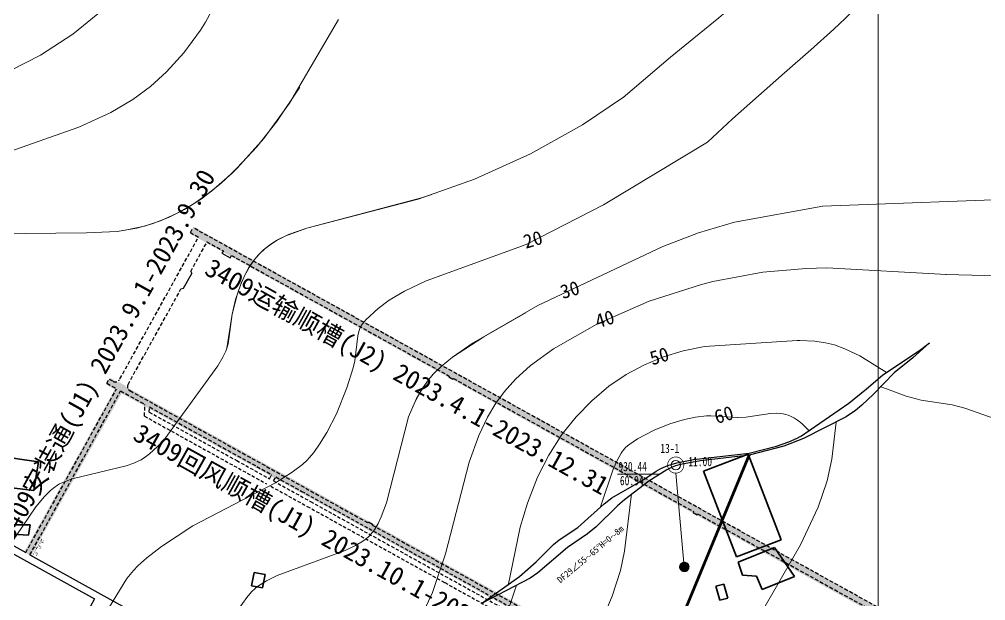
# Model space of a CAD drawing. Header units: inches. Extents: x 36473197 to 36486087, y 3899343 to 3911260.
# Drawn here: x 36479077 to 36480115, y 3907114 to 3907738 of the extents above; entities that cross this region are included whole.
import ezdxf

# ---------------------------------------------------------------- set-up
doc = ezdxf.new("R2010")
doc.units = ezdxf.units.IN
doc.header["$MEASUREMENT"] = 0
for name, pattern in [('ACAD_ISO02W100', [15, 12, -3]), ('厚煤层人工分层2_1', [0.005, 0.002, -0.001, 0.002]), ('虚线', [0.0045, 0.00175, -0.001, 0.00175])]:
    doc.linetypes.add(name, pattern=pattern)
doc.layers.get('0').update_dxf_attribs({"lineweight": 0})
doc.layers.get('Defpoints').update_dxf_attribs({"lineweight": 0})
doc.layers.add('0，2022年3季度接续', color=3, linetype='Continuous')
doc.layers.add('0，2022年4季度接续', color=40, linetype='ACAD_ISO02W100')
for name, color, linetype, lineweight in [('4煤底板等值线', 7, 'Continuous', 0), ('七盘区布置', 7, 'Continuous', 0), ('向北背斜轴', 7, 'Continuous', 0), ('四盘区辅运巷', 7, 'Continuous', 0), ('居民地', 7, 'Continuous', 0), ('巷道注记', 7, 'Continuous', 0), ('经纬网', 7, 'Continuous', 0), ('西区开拓设计', 7, 'Continuous', 0), ('钻孔', 7, 'Continuous', 0), ('钻孔变量', 7, 'Continuous', 0)]:
    doc.layers.add(name, color=color, linetype=linetype, lineweight=lineweight)
doc.layers.add('断层', color=9, linetype='Continuous', lineweight=0, true_color=0x808080)
doc.styles.add('仿宋', font='simfang.ttf')
doc.styles.add('宋体', font='SIMSUN.TTC')
doc.styles.add('新宋体', font='SIMSUN.TTC')
doc.linetypes.add('FAULT_DOWN', pattern='A,0.6,-0.073552,[7,西北矿业高家堡煤矿2022年采掘接续图(2022.8.14).shx,S=0.000204765,R=0,X=0,Y=0.014676],-0.026448', length=0.7)
doc.linetypes.add('FAULT_UP', pattern='A,0.6,-0.054857,[8,西北矿业高家堡煤矿2022年采掘接续图(2022.8.14).shx,S=0.000104656,R=0,X=0,Y=-0.007105],-0.045143', length=0.7)
doc.linetypes.add('断层上盘', pattern='A,0.01,-0.00215,[5,西北矿业高家堡煤矿2022年采掘接续图(2022.8.14).shx,S=3.07087e-07,R=0,X=0,Y=0],-0.00185,0.01', length=0.024)
doc.linetypes.add('断层下盘', pattern='A,0.01,-0.002,[1,西北矿业高家堡煤矿2022年采掘接续图(2022.8.14).shx,S=5.56693e-06,R=0,X=0,Y=0],0,[2,西北矿业高家堡煤矿2022年采掘接续图(2022.8.14).shx,S=5.56693e-06,R=0,X=0,Y=0],0,[3,西北矿业高家堡煤矿2022年采掘接续图(2022.8.14).shx,S=5.56693e-06,R=0,X=0,Y=0],0,[4,西北矿业高家堡煤矿2022年采掘接续图(2022.8.14).shx,S=5.56693e-06,R=0,X=0,Y=0],-0.002,0.01', length=0.024)
doc.dimstyles.get("Standard").update_dxf_attribs({"dimtxt": 30, "dimasz": 20, "dimexe": 0.18, "dimexo": 0.0625, "dimgap": 0.09, "dimtad": 1, "dimdec": 0, "dimzin": 0, "dimdsep": 46, "dimtxsty": '仿宋', "dimcen": 0.09, "dimclrd": 150, "dimclre": 150, "dimadec": 0, "dimazin": 0, "dimtfac": 1, "dimtdec": 0, "dimtofl": 0, "dimtmove": 0, "dimatfit": 3, "dimfxl": 1, "dimtolj": 1, "dimtzin": 0, "dimlwd": 0, "dimarcsym": 0})

# ---------------------------------------------------------------- blocks, each defined once
blk = doc.blocks.new('变坡点5_1')
at = {"true_color": 0xff0000}
for points in [[(2.6, -1.6), (-0.1, -0.1), (0.1, 0.1), (2.7, -1.3)], [(7.1, 6.4), (2.8, -1.5), (2.5, -1.4), (6.8, 6.5)], [(7.5, 6.2), (8.4, 9.1), (6.4, 6.7)], [(6.4, 6.7), (7.5, 6.2)]]:
    blk.add_hatch(color=1, dxfattribs=at).paths.add_polyline_path(points, flags=17)
blk = doc.blocks.new('*D204')
at = {"layer": 'Defpoints', "color": 0, "transparency": 16777216}
for p in [(36476925.5, 3911082.4), (36486060.1, 3904950), (36485936.1, 3904772.9)]:
    blk.add_point(p, dxfattribs=at)
at = {"layer": '四盘区辅运巷', "color": 150, "lineweight": -2, "transparency": 16777216}
for p, q in [((36476925.6, 3911082.4), (36477049.7, 3911259.7)), ((36485936.1, 3904772.9), (36486060.3, 3904950.2))]:
    blk.add_line(p, q, dxfattribs=at)
at = {"layer": '四盘区辅运巷', "color": 150, "lineweight": 0, "transparency": 16777216}
blk.add_line((36477066, 3911248.1), (36486043.8, 3904961.5), dxfattribs=at)
at = {"layer": '四盘区辅运巷', "color": 150, "transparency": 16777216}
for points in [[(36477067.9, 3911250.8), (36477064, 3911245.3), (36477049.6, 3911259.5)], [(36486045.7, 3904964.2), (36486041.9, 3904958.8), (36486060.1, 3904950)]]:
    blk.add_solid(points, dxfattribs=at)
at = {"layer": '四盘区辅运巷', "color": 0, "transparency": 16777216, "insert": (36481563.6, 3908117.3), "char_height": 30, "attachment_point": 5, "rotation": 324.9991, "style": '仿宋'}
blk.add_mtext('\\A1;1100', dxfattribs=at)

msp = doc.modelspace()

# ---------------------------------------------------------------- hatches: boundary and pattern name
at = {"layer": '钻孔变量'}
msp.add_hatch(color=7, dxfattribs=at).paths.add_polyline_path([(36479786.7, 3907149.8), (36479786.7, 3907149.3), (36479786.8, 3907148.9), (36479786.9, 3907148.5), (36479787, 3907148.1), (36479787.2, 3907147.7), (36479787.4, 3907147.3), (36479787.6, 3907146.9), (36479787.9, 3907146.6), (36479788.2, 3907146.2), (36479788.5, 3907145.9), (36479788.9, 3907145.7), (36479789.2, 3907145.4), (36479789.6, 3907145.2), (36479790, 3907145.1), (36479790.4, 3907144.9), (36479790.9, 3907144.8), (36479791.3, 3907144.8), (36479791.7, 3907144.8), (36479792.2, 3907144.8), (36479792.6, 3907144.8), (36479793, 3907144.9), (36479793.5, 3907145.1), (36479793.9, 3907145.2), (36479794.3, 3907145.4), (36479794.6, 3907145.7), (36479795, 3907145.9), (36479795.3, 3907146.2), (36479795.6, 3907146.6), (36479795.9, 3907146.9), (36479796.1, 3907147.3), (36479796.3, 3907147.7), (36479796.5, 3907148.1), (36479796.6, 3907148.5), (36479796.7, 3907148.9), (36479796.7, 3907149.3), (36479796.8, 3907149.8), (36479796.8, 3907149.8), (36479796.7, 3907150.2), (36479796.7, 3907150.7), (36479796.6, 3907151.1), (36479796.5, 3907151.5), (36479796.3, 3907151.9), (36479796.1, 3907152.3), (36479795.9, 3907152.7), (36479795.6, 3907153), (36479795.3, 3907153.3), (36479795, 3907153.6), (36479794.6, 3907153.9), (36479794.3, 3907154.1), (36479793.9, 3907154.3), (36479793.5, 3907154.5), (36479793, 3907154.6), (36479792.6, 3907154.7), (36479792.2, 3907154.8), (36479791.7, 3907154.8), (36479791.3, 3907154.8), (36479790.9, 3907154.7), (36479790.4, 3907154.6), (36479790, 3907154.5), (36479789.6, 3907154.3), (36479789.2, 3907154.1), (36479788.9, 3907153.9), (36479788.5, 3907153.6), (36479788.2, 3907153.3), (36479787.9, 3907153), (36479787.6, 3907152.7), (36479787.4, 3907152.3), (36479787.2, 3907151.9), (36479787, 3907151.5), (36479786.9, 3907151.1), (36479786.8, 3907150.7), (36479786.7, 3907150.2)], flags=17)

# ---------------------------------------------------------------- linework, layer by layer
at = {"layer": '0，2022年3季度接续', "color": 2, "linetype": 'ACAD_ISO02W100', "ltscale": 5, "const_width": 8.46}
for points in [[(36479262.6, 3907511.5), (36480167.4, 3907008.8)], [(36479172.7, 3907349.2), (36479697.5, 3907058.3)]]:
    msp.add_lwpolyline(points, dxfattribs=at)
at = {"layer": '0，2022年4季度接续', "color": 3, "linetype": 'ACAD_ISO02W100', "ltscale": 5, "const_width": 8.46}
msp.add_lwpolyline([(36479086.4, 3907163.7), (36479188.1, 3907346.3)], dxfattribs=at)
at = {"layer": '4煤底板等值线', "color": 7, "linetype": 'Continuous', "lineweight": 0, "flags": 128}
for points in [[(36479726.1, 3907654.1), (36479776.7, 3907697.2), (36479828.7, 3907739.7), (36479853.9, 3907761.5), (36479866.2, 3907772.6), (36479878.2, 3907784), (36479889.8, 3907795.7), (36479900.9, 3907807.7), (36479906.3, 3907813.9), (36479911.5, 3907820.2), (36479921.3, 3907833.2), (36479925.9, 3907840.1), (36479930.2, 3907847.3), (36479938.2, 3907861.9), (36479945.6, 3907877.1), (36479952.3, 3907892.5), (36479958.4, 3907908.3), (36479963.7, 3907924.4), (36479966.1, 3907932.5), (36479968.4, 3907940.6), (36479972, 3907957), (36479931.6, 3908100.1)], [(36479816.7, 3907605.9), (36479843.6, 3907631.1), (36479871.4, 3907655.7), (36479899.4, 3907680.3), (36479927.5, 3907705), (36479952.3, 3907727.4), (36479964.5, 3907738.8), (36479976.4, 3907750.5), (36479987.9, 3907762.4), (36479998.9, 3907774.6), (36480004.3, 3907780.9), (36480009.4, 3907787.3), (36480019.1, 3907800.5), (36480022.7, 3907806.1), (36480026.2, 3907811.9), (36480032.6, 3907823.8), (36480038.5, 3907836), (36480044.1, 3907848.4), (36480049.2, 3907861), (36480054, 3907873.8), (36480093.9, 3908000)], [(36479235.6, 3907867.2), (36479225.2, 3907833.8), (36479216.1, 3907813.1), (36479209.1, 3907800.2), (36479197.1, 3907782.1), (36479181.9, 3907763.7), (36479161.8, 3907743.7), (36479134.8, 3907721.9), (36479100.2, 3907699.5), (36479052.9, 3907675.6), (36478846.4, 3907601.1), (36478742.3, 3907549.6), (36478628.4, 3907480.5)], [(36478731.6, 3907423.4), (36478798.3, 3907477.7), (36478844.8, 3907507.9), (36478892.4, 3907532.8), (36478908.6, 3907540.2), (36479141.4, 3907622.1), (36479175.8, 3907638), (36479199.4, 3907651.9), (36479218.2, 3907665.7), (36479235.6, 3907681.5), (36479254, 3907702.1), (36479271.9, 3907726.3), (36479277.4, 3907734.7), (36479317.8, 3907809.7)], [(36479420.2, 3907737.9), (36479367.8, 3907647.7), (36479340, 3907609.8), (36479311.7, 3907578.4), (36479293.9, 3907561.7), (36479273, 3907545.2), (36479254.8, 3907533.7), (36479237.8, 3907525.1), (36479220.1, 3907518.3), (36479203.6, 3907513.8), (36479182.6, 3907510.2), (36479149.7, 3907508.5), (36479050.5, 3907507.7), (36479027, 3907504.9), (36479010, 3907501.3), (36478995.4, 3907496.7), (36478979.7, 3907490), (36478961.3, 3907479.7), (36478940.5, 3907465.1), (36478913.3, 3907441.2), (36478843.3, 3907361.5)], [(36479626.4, 3907593.6), (36479682.5, 3907624.7), (36479727.6, 3907655.2)], [(36479816.7, 3907605.9), (36479704.9, 3907538.6)], [(36479300.4, 3907384.9), (36479306.1, 3907421.4), (36479311.4, 3907442), (36479316.2, 3907455.6), (36479321, 3907465.8), (36479325.3, 3907473.1), (36479330.1, 3907479.9), (36479335.4, 3907486), (36479341.3, 3907491.6), (36479347.8, 3907496.5), (36479354.9, 3907501), (36479366.6, 3907506.7), (36479386.2, 3907513.8), (36479505.9, 3907544.9), (36479566.3, 3907566.4), (36479626.4, 3907593.6)], [(36479621.7, 3907496.2), (36479704.9, 3907538.6)], [(36479768.6, 3907494), (36479806.8, 3907508.6), (36479845.7, 3907520), (36479940.6, 3907537.2)], [(36479940.2, 3907537.2), (36480171.7, 3907545.9), (36480258.8, 3907539.8), (36480287.5, 3907535.7), (36480412.3, 3907507.7)], [(36479621.7, 3907496.2), (36479514.5, 3907457.1), (36479491.3, 3907446.1), (36479474.8, 3907436.2), (36479462.8, 3907427.3), (36479449.7, 3907415.1), (36479446.4, 3907411.4), (36479445, 3907409.5), (36479444.6, 3907408.9), (36479444, 3907407.8), (36479443.1, 3907405.7), (36479442.1, 3907402.5), (36479441, 3907397.9), (36479437.8, 3907371.2), (36479436.2, 3907363.8), (36479429.4, 3907342.1), (36479418, 3907314.1), (36479407.8, 3907294.1), (36479400, 3907281.6), (36479393.7, 3907272.7), (36479389, 3907267.2), (36479386.6, 3907264.6), (36479381.5, 3907259.9), (36479370.5, 3907251.4), (36479352.6, 3907240.1), (36479264, 3907193.8), (36479230.1, 3907171.8), (36479214.4, 3907159.7), (36479204.6, 3907150.8), (36479200, 3907146.1), (36479193, 3907137.5), (36479151.9, 3907069.9)], [(36479495.5, 3907311), (36479504.2, 3907330.7), (36479510.9, 3907342.2), (36479515.9, 3907349.4), (36479522.1, 3907356.9), (36479530.5, 3907365.2), (36479542.9, 3907375.2), (36479564.8, 3907390.4), (36479634.5, 3907430.5), (36479768.6, 3907494)], [(36479822.5, 3907456.2), (36479876.1, 3907466.3), (36479922.4, 3907470.4), (36479944.9, 3907470.9), (36480073.2, 3907463.7)], [(36480072.6, 3907463.8), (36480226.1, 3907460), (36480318.6, 3907447.8), (36480439, 3907422.1)], [(36479457.1, 3907021.2), (36479495.3, 3907073.3), (36479510.5, 3907098.9), (36479521.3, 3907122.2), (36479535.1, 3907163.7), (36479560.6, 3907262.4), (36479570.9, 3907290.9), (36479580.2, 3907310.6), (36479589.3, 3907325.7), (36479598.6, 3907338.2), (36479610.4, 3907351.4), (36479626.6, 3907366), (36479651.2, 3907384), (36479697.7, 3907410.4), (36479754, 3907435.1), (36479810.1, 3907453.1), (36479822.5, 3907456.2)], [(36479312.5, 3907103.9), (36479321.8, 3907117), (36479327, 3907122.9), (36479330.8, 3907126.6), (36479332.7, 3907128.3), (36479336, 3907130.7), (36479343.1, 3907135), (36479354.5, 3907140.5), (36479427.4, 3907167.4), (36479438.4, 3907172.7), (36479445.2, 3907176.7), (36479449.9, 3907180.1), (36479452.8, 3907182.5), (36479454.2, 3907183.8), (36479456.6, 3907186.7), (36479458.8, 3907189.8), (36479462.8, 3907196.4), (36479466.2, 3907203.5), (36479471.9, 3907218.7), (36479495.5, 3907311), (36479502.7, 3907327.6), (36479509.3, 3907339.7), (36479515.9, 3907349.4), (36479522.1, 3907356.9), (36479530.5, 3907365.2), (36479542.9, 3907375.2), (36479576.3, 3907396.8), (36479621.9, 3907423.2)], [(36479602.5, 3907129.7), (36479615.5, 3907192.5), (36479623.1, 3907218.4), (36479634.1, 3907246.3), (36479646.2, 3907270), (36479660.3, 3907291.9), (36479675.6, 3907311.1), (36479692.3, 3907328.3), (36479710.7, 3907343.8), (36479729.4, 3907356.5), (36479748.8, 3907367), (36479769.2, 3907375.5), (36479790.3, 3907381.9), (36479813.4, 3907386.4), (36479913, 3907392.8)], [(36479913, 3907392.8), (36479913.2, 3907392.8), (36479915.9, 3907392.9), (36479931.8, 3907392.2), (36479943.4, 3907390.5), (36479952.9, 3907388.2), (36479964, 3907384.2), (36479980.2, 3907376.4), (36480009.6, 3907358.4)], [(36480136.7, 3907304.9), (36480093.1, 3907320.4), (36480079.5, 3907323.8), (36480046.2, 3907328.8), (36480029.9, 3907333.1), (36480002.2, 3907343.4)], [(36479701.7, 3907214.5), (36479715.4, 3907254.7), (36479719.6, 3907264.2), (36479723.8, 3907272), (36479725.3, 3907274.2), (36479727, 3907276.3), (36479729, 3907278.3), (36479732.2, 3907281.1), (36479741.5, 3907287.2), (36479759.4, 3907296.6), (36479776.3, 3907303.6), (36479791.9, 3907308.3), (36479803.7, 3907310.7), (36479815.7, 3907311.9), (36479820.1, 3907312), (36479848.5, 3907310.3), (36479849, 3907310.3), (36479857.7, 3907310.8), (36479884.3, 3907314.6), (36479890.2, 3907314.8), (36479894, 3907314.7), (36479897.8, 3907314.2), (36479900.9, 3907313.5), (36479903.1, 3907312.8), (36479906.5, 3907311.3), (36479909.9, 3907309.5), (36479913.1, 3907307.4), (36479917.8, 3907303.7), (36479925.8, 3907295.9)], [(36479954.9, 3907305.4), (36479950.3, 3907265.6), (36479945, 3907242.3), (36479935.3, 3907213.8), (36479916.6, 3907173.7), (36479855.7, 3907067.9), (36479842.3, 3907038.6), (36479835.1, 3907017.6), (36479830.9, 3907000.1), (36479828.6, 3906984.2), (36479827.9, 3906968.1), (36479828.9, 3906949.9), (36479831.9, 3906931.8), (36479836.6, 3906914.1), (36479843.1, 3906897.2), (36479851.2, 3906881.1), (36479864.2, 3906861), (36479891.2, 3906827.5), (36479979.4, 3906732.6)], [(36479735, 3907228.2), (36479727.3, 3907166.6), (36479723, 3907146), (36479714.2, 3907118.5), (36479696.5, 3907076.9), (36479672.1, 3907030.9), (36479668.5, 3907025), (36479597.6, 3906943.6)], [(36479611.2, 3907129.3), (36479604.6, 3907109.8), (36479600.5, 3907100.5), (36479595.5, 3907091.7), (36479516, 3906988.9)]]:
    msp.add_lwpolyline(points, dxfattribs=at)
at = {"layer": '4煤底板等值线', "color": 7, "lineweight": 0, "flags": 128}
for points in [[(36479378.6, 3907665), (36479354.1, 3907628.2), (36479332.7, 3907601.1), (36479305.9, 3907572.7), (36479283.7, 3907553.2), (36479264.1, 3907539.3), (36479246.4, 3907529.2), (36479229, 3907521.5), (36479211.9, 3907515.8), (36479193.1, 3907511.7), (36479182.6, 3907510.2), (36479149.7, 3907508.5), (36479050.5, 3907507.7)], [(36479018, 3907101), (36479095.3, 3907214.4), (36479104.5, 3907225.3), (36479111.1, 3907231.9), (36479114.6, 3907234.8), (36479118.4, 3907237.5), (36479120.8, 3907238.9), (36479126, 3907241.3), (36479134.1, 3907244.3), (36479192.1, 3907258.5), (36479200.4, 3907261.3), (36479205.7, 3907263.6), (36479208.2, 3907264.9), (36479213, 3907267.9), (36479217.4, 3907271.3), (36479225.9, 3907279), (36479233.8, 3907287.5), (36479290.7, 3907365.7), (36479296.1, 3907375.1), (36479299.2, 3907381.6), (36479300.4, 3907384.9), (36479301.6, 3907389.3), (36479306.1, 3907421.4), (36479309.8, 3907436.9), (36479314.9, 3907452.3), (36479319.7, 3907463.3), (36479324.1, 3907471.3), (36479328.8, 3907478.2), (36479334, 3907484.5), (36479339.8, 3907490.2), (36479346.1, 3907495.4), (36479353.1, 3907499.9), (36479363.6, 3907505.4), (36479386.2, 3907513.8), (36479509.6, 3907546.1), (36479520.6, 3907549.7)]]:
    msp.add_lwpolyline(points, dxfattribs=at)
at = {"layer": '七盘区布置', "color": 7, "linetype": '厚煤层人工分层2_1', "lineweight": 30, "ltscale": 2000}
for p, q in [((36479261.2, 3907508.9), (36479264.1, 3907514.1)), ((36479261.2, 3907508.9), (36479269.9, 3907504)), ((36480712.5, 3906711.2), (36479264.1, 3907514.1)), ((36479185.6, 3907351.9), (36479269.9, 3907504)), ((36479261.6, 3907467.2), (36479279.1, 3907498.9)), ((36479194.3, 3907345.9), (36479251.1, 3907448.3)), ((36479171.5, 3907347), (36479173.9, 3907351.4)), ((36479088.8, 3907162.8), (36479186.3, 3907338.8)), ((36479125.2, 3907238.8), (36479182, 3907341.2)), ((36479211.9, 3907311.7), (36479212.4, 3907324.4)), ((36479217, 3907316), (36479217.3, 3907321.6)), ((36479346.1, 3907244.5), (36479348.6, 3907248.8)), ((36479350.5, 3907242.1), (36479352.9, 3907246.4)), ((36479084.4, 3907165.2), (36479126.7, 3907241.5))]:
    msp.add_line(p, q, dxfattribs=at)
at = {"layer": '七盘区布置', "color": 7, "linetype": 'Continuous', "lineweight": 30}
for p, q in [((36479253.8, 3907449.2), (36479262.6, 3907464.9)), ((36479261.6, 3907467.2, 0), (36479262.6, 3907464.9, 0))]:
    msp.add_line(p, q, dxfattribs=at)
at = {"layer": '七盘区布置', "color": 7, "linetype": '虚线', "lineweight": 30, "ltscale": 2000}
msp.add_line((36479251.1, 3907448.3), (36479253.8, 3907449.2, 0), dxfattribs=at)
at = {"layer": '七盘区布置', "color": 7, "linetype": '厚煤层人工分层2_1', "lineweight": 30, "ltscale": 2000, "flags": 128}
for points in [[(36479261.2, 3907508.9), (36479269.9, 3907504)], [(36479261.2, 3907508.9), (36479269.9, 3907504)], [(36479261.2, 3907508.9), (36479269.9, 3907504)], [(36479279.1, 3907498.9), (36479296.6, 3907489.2)], [(36479305.3, 3907484.4), (36479539.3, 3907354.7)], [(36479173.9, 3907351.4), (36479178.3, 3907349)], [(36479173.9, 3907351.4), (36479178.3, 3907349)], [(36479543.7, 3907352.2), (36479801.7, 3907209.2)], [(36479171.5, 3907347), (36479182, 3907341.2)], [(36479171.5, 3907347), (36479182, 3907341.2)], [(36479171.5, 3907347), (36479182, 3907341.2)], [(36479186.3, 3907338.8), (36479212.4, 3907324.4)], [(36479196.2, 3907339.1), (36479452, 3907197.2)], [(36479217.3, 3907321.6), (36479348.6, 3907248.8)], [(36479352.9, 3907246.4), (36479380.9, 3907230.9)], [(36479806, 3907206.8), (36480064.1, 3907063.8)], [(36479456.4, 3907194.8), (36479714.4, 3907051.8)]]:
    msp.add_lwpolyline(points, dxfattribs=at)
at = {"layer": '七盘区布置', "color": 7, "linetype": 'Continuous', "lineweight": 30, "flags": 128}
for points in [[(36479296.6, 3907489.2), (36479295.1, 3907486.6), (36479303.9, 3907481.7), (36479305.3, 3907484.4)], [(36479539.3, 3907354.7), (36479538.8, 3907353.8), (36479543.2, 3907351.4), (36479543.7, 3907352.2)], [(36479801.7, 3907209.2), (36479801.2, 3907208.3), (36479805.6, 3907205.9), (36479806, 3907206.8)], [(36479452, 3907197.2), (36479452.5, 3907198.1), (36479456.9, 3907195.7), (36479456.4, 3907194.8)]]:
    msp.add_lwpolyline(points, dxfattribs=at)
at = {"layer": '七盘区布置', "color": 7, "linetype": '虚线', "lineweight": 30, "ltscale": 2000, "flags": 128}
for points in [[(36479211.9, 3907311.7), (36479307.9, 3907258.5)], [(36479217, 3907316), (36479311, 3907264)], [(36479307.9, 3907258.5), (36479343.1, 3907239)], [(36479311, 3907264), (36479346.1, 3907244.5)], [(36479347.5, 3907236.5), (36479386.7, 3907214.8)], [(36479350.5, 3907242.1), (36479390.3, 3907220)], [(36479380.9, 3907230.9), (36480716.5, 3906490.6)]]:
    msp.add_lwpolyline(points, dxfattribs=at)
at = {"layer": '七盘区布置', "color": 30, "linetype": '虚线', "lineweight": 30, "ltscale": 2000, "true_color": 0xff8000, "flags": 128}
for points in [[(36479386.7, 3907214.8), (36479534.5, 3907132.9)], [(36479390.3, 3907220), (36480218.8, 3906760.8)], [(36479534.5, 3907132.9), (36480412.2, 3906646.3)]]:
    msp.add_lwpolyline(points, dxfattribs=at)
at = {"layer": '七盘区布置', "color": 7, "linetype": '厚煤层人工分层2_1', "lineweight": 30, "ltscale": 2000}
for centre, start, end in [((36479180.7, 3907353.4), 241, 330.9991), ((36479198.6, 3907343.4), 150.9991, 241)]:
    msp.add_arc(centre, 5, start, end, dxfattribs=at)
at = {"layer": '向北背斜轴', "color": 1, "lineweight": 100, "true_color": 0xff0000, "flags": 128}
msp.add_lwpolyline([(36479672.3, 3906089.5), (36479726, 3906127.8), (36479737.1, 3906137.2), (36479743.1, 3906143.4), (36479746.6, 3906147.7), (36479748.6, 3906150.8), (36479752, 3906157.2), (36479756.2, 3906167.4), (36479760.5, 3906181.8), (36479764.8, 3906204.6), (36479767.5, 3906236.3), (36479766.7, 3906295.5), (36479743.7, 3906483.4), (36479753.2, 3906939.5), (36479759.8, 3906999), (36479765.4, 3907028.2), (36479774.4, 3907059.2), (36479861.8, 3907270.5)], dxfattribs=at)
at = {"layer": '居民地', "color": 254, "linetype": 'Continuous', "lineweight": 35, "true_color": 0xd7d7d7}
for p, q in [((36479026.9, 3907273, 0.2), (36479097.9, 3907262.8, 0.2)), ((36479812.3, 3907252.8), (36479860.4, 3907271)), ((36479895.7, 3907178.9), (36479860.4, 3907271)), ((36479097.9, 3907262.8, 0.2), (36479092.9, 3907231.7, 0.2)), ((36479812.3, 3907252.8), (36479847.6, 3907160.7)), ((36479092.9, 3907231.7, 0.2), (36479060.4, 3907235.8, 0.2)), ((36479060.4, 3907195, 0.2), (36479089, 3907195, 0.2)), ((36479089, 3907195, 0.2), (36479087.4, 3907184, 0.2)), ((36479087.4, 3907184, 0.2), (36479037.9, 3907187.2, 0.2)), ((36479847.6, 3907160.7), (36479895.7, 3907178.9)), ((36479849.5, 3907155), (36479888.6, 3907170.6)), ((36479888.6, 3907170.6), (36479910, 3907139.5)), ((36479854.2, 3907140.9), (36479849.5, 3907155)), ((36479329.7, 3907143.8), (36479326.9, 3907129.5)), ((36479329.7, 3907143.8), (36479326.9, 3907129.5)), ((36479329.7, 3907143.8), (36479341.5, 3907141.8)), ((36479341.5, 3907141.8), (36479338.7, 3907127.5)), ((36479825.5, 3907129.1), (36479834.1, 3907131.4)), ((36479834.1, 3907131.4), (36479838.3, 3907116.4)), ((36479869.2, 3907139.7), (36479854.2, 3907140.9)), ((36479875.4, 3907125.4), (36479869.2, 3907139.7)), ((36479910, 3907139.5), (36479875.4, 3907125.4)), ((36479326.9, 3907129.5), (36479338.7, 3907127.5)), ((36479829.7, 3907114.1), (36479825.5, 3907129.1)), ((36479829.7, 3907114.1), (36479838.3, 3907116.4))]:
    msp.add_line(p, q, dxfattribs=at)
at = {"layer": '断层', "color": 1, "linetype": 'FAULT_DOWN', "lineweight": 30, "ltscale": 50, "true_color": 0xff0000, "flags": 128}
for points in [[(36479987.3, 3907340.9), (36480004.6, 3907355.6), (36480045.6, 3907383.3), (36480055, 3907390.6)], [(36479861.2, 3907272.1), (36479890.8, 3907279.4), (36479904, 3907284), (36479913, 3907288.1), (36479916.3, 3907289.9)]]:
    msp.add_lwpolyline(points, dxfattribs=at)
at = {"layer": '断层', "color": 1, "linetype": 'FAULT_UP', "lineweight": 30, "ltscale": 50, "true_color": 0xff0000, "flags": 128}
for points in [[(36480055, 3907390.6), (36480037.3, 3907374.3), (36480017, 3907358.1), (36479994.9, 3907335.5)], [(36479919.6, 3907287.6), (36479898.6, 3907279.5), (36479861.4, 3907269.9)]]:
    msp.add_lwpolyline(points, dxfattribs=at)
at = {"layer": '断层', "color": 1, "linetype": '断层下盘', "lineweight": 30, "ltscale": 2000, "true_color": 0xff0000, "flags": 128}
for points in [[(36479916.4, 3907290), (36479968.3, 3907325.8), (36479987.3, 3907340.9)], [(36479574, 3907110.6), (36479614.7, 3907139.5), (36479632.7, 3907155.4), (36479651.2, 3907173.8), (36479657.3, 3907178.9), (36479677.2, 3907192.3), (36479705.5, 3907217.7), (36479713.9, 3907224), (36479748.2, 3907243.7), (36479761.4, 3907252.7), (36479766.6, 3907255.6), (36479774, 3907258.7), (36479783.6, 3907261.7), (36479801.5, 3907265.1), (36479861.2, 3907272.1)]]:
    msp.add_lwpolyline(points, dxfattribs=at)
at = {"layer": '断层', "color": 1, "linetype": '断层上盘', "lineweight": 30, "ltscale": 2000, "true_color": 0xff0000, "flags": 128}
for points in [[(36479994.9, 3907335.5), (36479982.4, 3907323.4), (36479975.4, 3907317.7), (36479965.5, 3907310.9), (36479919.7, 3907287.7)], [(36479861.4, 3907269.9), (36479809.1, 3907263.9), (36479787.5, 3907259.9), (36479782.2, 3907258.4), (36479778.5, 3907256.9), (36479773.1, 3907254.2), (36479753.7, 3907241.9), (36479727.3, 3907222), (36479719.8, 3907215.4), (36479697, 3907192.9), (36479687.6, 3907185.5), (36479666.3, 3907170.6), (36479634.2, 3907143.3), (36479626, 3907137.6), (36479574, 3907110.6)]]:
    msp.add_lwpolyline(points, dxfattribs=at)
at = {"layer": '经纬网', "color": 7, "linetype": 'Continuous', "lineweight": 9}
msp.add_line((36480000, 3908673.1), (36480000, 3901829), dxfattribs=at)
at = {"layer": '西区开拓设计', "color": 30, "lineweight": 30, "ltscale": 2000, "true_color": 0xff8000}
msp.add_line((36479158.3, 3907115.5), (36479134.7, 3907072.9, 0), dxfattribs=at)
at = {"layer": '西区开拓设计', "color": 30, "linetype": 'Continuous', "lineweight": 30, "true_color": 0xff8000, "flags": 128}
for points in [[(36478976.3, 3907225.1), (36479084.4, 3907165.2)], [(36478972.5, 3907218.4), (36479158.3, 3907115.4)], [(36479088.8, 3907162.8), (36479214.8, 3907092.9)]]:
    msp.add_lwpolyline(points, dxfattribs=at)
at = {"layer": '钻孔', "color": 7, "const_width": 0.75}
msp.add_lwpolyline([(36479791.2, 3907259.2, -1), (36479773.8, 3907259.2, -1), (36479791.2, 3907259.2)], format="xyb", dxfattribs=at)
at = {"layer": '钻孔', "color": 7, "linetype": 'Continuous', "flags": 128}
msp.add_lwpolyline([(36479720, 3907249.5), (36479765.2, 3907249.5)], dxfattribs=at)
at = {"layer": '钻孔', "color": 7, "flags": 128}
msp.add_lwpolyline([(36479782.5, 3907250.5), (36479791.5, 3907149.8)], dxfattribs=at)
at = {"layer": '钻孔', "color": 7, "linetype": 'Continuous', "lineweight": 0}
msp.add_circle((36479782.5, 3907259.2), 5.02, dxfattribs=at)
at = {"layer": '钻孔变量', "color": 7}
msp.add_lwpolyline([(36479786.7, 3907149.8), (36479786.7, 3907149.3), (36479786.8, 3907148.9), (36479786.9, 3907148.5), (36479787, 3907148.1), (36479787.2, 3907147.7), (36479787.4, 3907147.3), (36479787.6, 3907146.9), (36479787.9, 3907146.6), (36479788.2, 3907146.2), (36479788.5, 3907145.9), (36479788.9, 3907145.7), (36479789.2, 3907145.4), (36479789.6, 3907145.2), (36479790, 3907145.1), (36479790.4, 3907144.9), (36479790.9, 3907144.8), (36479791.3, 3907144.8), (36479791.7, 3907144.8), (36479792.2, 3907144.8), (36479792.6, 3907144.8), (36479793, 3907144.9), (36479793.5, 3907145.1), (36479793.9, 3907145.2), (36479794.3, 3907145.4), (36479794.6, 3907145.7), (36479795, 3907145.9), (36479795.3, 3907146.2), (36479795.6, 3907146.6), (36479795.9, 3907146.9), (36479796.1, 3907147.3), (36479796.3, 3907147.7), (36479796.5, 3907148.1), (36479796.6, 3907148.5), (36479796.7, 3907148.9), (36479796.7, 3907149.3), (36479796.8, 3907149.8), (36479796.8, 3907149.8), (36479796.7, 3907150.2), (36479796.7, 3907150.7), (36479796.6, 3907151.1), (36479796.5, 3907151.5), (36479796.3, 3907151.9), (36479796.1, 3907152.3), (36479795.9, 3907152.7), (36479795.6, 3907153), (36479795.3, 3907153.3), (36479795, 3907153.6), (36479794.6, 3907153.9), (36479794.3, 3907154.1), (36479793.9, 3907154.3), (36479793.5, 3907154.5), (36479793, 3907154.6), (36479792.6, 3907154.7), (36479792.2, 3907154.8), (36479791.7, 3907154.8), (36479791.3, 3907154.8), (36479790.9, 3907154.7), (36479790.4, 3907154.6), (36479790, 3907154.5), (36479789.6, 3907154.3), (36479789.2, 3907154.1), (36479788.9, 3907153.9), (36479788.5, 3907153.6), (36479788.2, 3907153.3), (36479787.9, 3907153), (36479787.6, 3907152.7), (36479787.4, 3907152.3), (36479787.2, 3907151.9), (36479787, 3907151.5), (36479786.9, 3907151.1), (36479786.8, 3907150.7), (36479786.7, 3907150.2), (36479786.7, 3907149.8)], dxfattribs=at)

# ---------------------------------------------------------------- block references
at = {"layer": '七盘区布置', "color": 30, "lineweight": 30, "true_color": 0xff8000}
for p in [(36479093.7, 3907171.6), (36479093.7, 3907171.6), (36479093.7, 3907171.6), (36479088.8, 3907162.8), (36479088.8, 3907162.8), (36479088.8, 3907162.8)]:
    msp.add_blockref('变坡点5_1', p, dxfattribs=at)

# ---------------------------------------------------------------- texts
at = {"layer": '4煤底板等值线', "color": 7, "style": '新宋体'}
for s, p in [('20', (36479621.4, 3907491.4)), ('30', (36479661.1, 3907437.4)), ('40', (36479698.6, 3907406)), ('50', (36479757.2, 3907366.2)), ('60', (36479826.5, 3907303.2))]:
    msp.add_text(s, height=15, rotation=16.7173, dxfattribs=at).set_placement(p)
at = {"layer": '七盘区布置', "color": 1, "lineweight": 30, "true_color": 0xff0000, "style": '宋体'}
for s, p in [('-6.3°', (36479102.7, 3907179.7)), ('-6.3°', (36479102.7, 3907179.7)), ('-6.3°', (36479102.7, 3907179.7)), ('0°', (36479095.4, 3907166.1)), ('0°', (36479095.4, 3907166.1)), ('0°', (36479095.4, 3907166.1))]:
    msp.add_text(s, height=3, rotation=239.6384, dxfattribs=at).set_placement(p)
at = {"layer": '巷道注记', "color": 1, "true_color": 0xff0000, "style": '宋体'}
for s, rotation, p in [('3409安装通(J1) 2023.9.1-2023.9.30', 60.8929, (36479070.3, 3907176.9, -394.2)), ('3409运输顺槽(J2) 2023.4.1-2023.12.31', 330.8929, (36479275, 3907464.7, -394.2)), ('3409回风顺槽(J1) 2023.10.1-2023.12.31', 330.8929, (36479198.1, 3907287.1, -394.2))]:
    msp.add_text(s, height=20, rotation=rotation, dxfattribs=at).set_placement(p)
at = {"layer": '断层', "color": 1, "lineweight": 30, "true_color": 0xff0000, "insert": (36479654.1, 3907137.4), "char_height": 7.0034, "width": 117.523, "attachment_point": 1, "rotation": 39.8587, "style": '宋体'}
msp.add_mtext('DF29{\\fISOCPEUR|b0|i0|c0|p34;∠\\fSimSun|b0|i0|c134|p34;\\C1;55\\H0.75x;～\\H1.33333x;65°H=0\\H0.75x;～\\H1.33333x;8m}', dxfattribs=at)
at = {"layer": '钻孔', "color": 7, "style": '宋体', "width": 0.75}
for s, p in [('13-1', (36479765.9, 3907272.1)), ('11.00', (36479796, 3907258)), ('60.94', (36479722.5, 3907237.5))]:
    msp.add_text(s, height=10, dxfattribs=at).set_placement(p)
at = {"layer": '钻孔', "color": 1, "true_color": 0xff0000, "style": '宋体', "width": 0.75}
msp.add_text('930.44', height=10, dxfattribs=at).set_placement((36479720.9, 3907252.6))

# ---------------------------------------------------------------- dimensions: what is measured, and where the dimension line sits
at = {"layer": '四盘区辅运巷'}
dim = msp.add_aligned_dim(p1=(36476925.5, 3911082.4), p2=(36485936.1, 3904772.9), distance=216.3, text='1100', dimstyle='Standard', dxfattribs=at)
dim.commit()
dim.dimension.update_dxf_attribs({"geometry": '*D204', "text_midpoint": (36481563.6, 3908117.3)})

doc.saveas('drawing.dxf')
